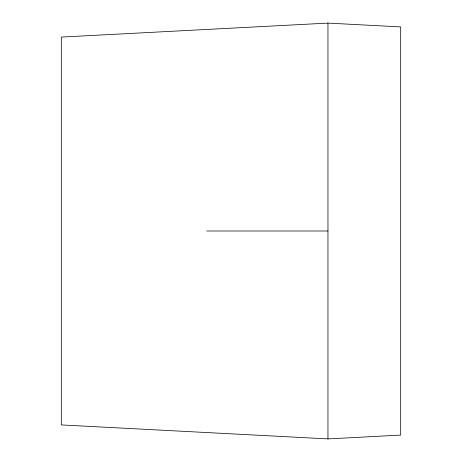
<?xml version="1.0" encoding="UTF-8"?>
<svg xmlns="http://www.w3.org/2000/svg" width="462" height="462" viewBox="0 0 462 462"><rect width="100%" height="100%" fill="white"/><g stroke="black" fill="none" stroke-linecap="round" stroke-linejoin="round"><path stroke-width="0.69" d="M327.962 23.1L61.313 37.076L61.313 424.924L327.962 438.9L400.687 435.089L400.687 26.912L327.962 23.1L327.962 438.9M206.757 231L327.962 231"/></g></svg>
